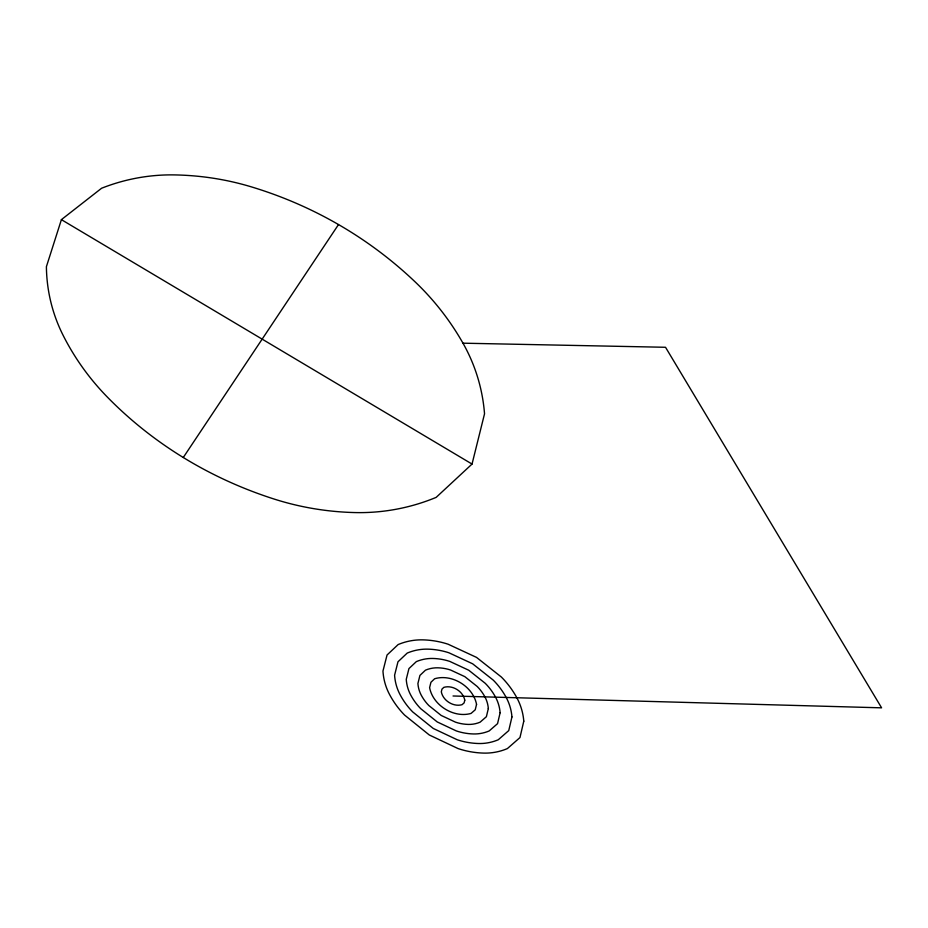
<?xml version="1.0" encoding="UTF-8"?>
<svg xmlns="http://www.w3.org/2000/svg" width="928" height="928" viewBox="0 0 928 928"><rect width="100%" height="100%" fill="white"/><g stroke="black" fill="none" stroke-linecap="round" stroke-linejoin="round"><path stroke-width="1.39" d="M472.039 464.058L484.532 413.807A182.712 175.844 -23 0 0 462.979 343.186A289.582 277.17 -33.1 0 0 414.874 281.636A449.361 425.79 -44.9 0 0 251.244 186.83A288.353 273.273 -32.8 0 0 174.302 174.905A180.716 169.789 -26.5 0 0 101.604 188.233L61.399 219.646L46.4 266.684A177.782 166.24 -19.7 0 0 63.011 335.112A276.347 258.471 -13.5 0 0 107.59 397.323A412.241 381.86 -6.6 0 0 273.598 498.881A277.808 261.754 -10.7 0 0 354.925 512.569A190.774 181.923 -12.9 0 0 436.16 497.373L472.039 464.058L61.399 219.646M183.268 457.504L338.511 224.553M462.979 343.186L665.527 347.281L881.6 707.832L453.038 695.988M523.786 721.16L519.97 737.563L507.384 748.583A57.571 56.991 79.8 0 1 483.581 753.095A89.343 88.844 73.7 0 1 458.061 748.571L429.281 734.976L404.562 715.059A88.995 88.682 87.8 0 1 389.412 694.237A57.072 56.666 -74.9 0 1 382.962 671.06L387.046 655.006L398.147 644.554A61.178 60.413 -76.6 0 1 423.017 639.868A90.979 89.494 -80.5 0 1 448.085 644.206L476.551 657.407L501.329 676.999A91.269 89.726 -85.8 0 1 516.838 697.752A58.035 57.223 87.2 0 1 523.786 721.16M511.943 716.95L508.753 730.591L498.266 739.755A47.966 47.49 82 0 1 478.454 743.514A74.553 74.089 78.7 0 1 457.226 739.755L433.26 728.457L412.658 711.88A74.31 73.973 89.8 0 1 400.003 694.527A47.618 47.258 -77.5 0 1 394.597 675.201L397.973 661.792L407.23 653.068A50.97 50.356 -78 0 1 427.982 649.148A75.69 74.542 -81.2 0 1 448.908 652.778L472.654 663.81L493.29 680.154A75.899 74.704 -85.9 0 1 506.189 697.462A48.291 47.641 88 0 1 511.943 716.95M500.122 712.75L497.559 723.643L489.172 730.951A38.361 37.99 84.3 0 1 473.35 733.955A59.717 59.322 82.9 0 1 456.379 730.951L437.227 721.938L420.744 708.702A59.578 59.23 -89 0 1 410.605 694.817A38.141 37.839 -79.8 0 1 406.255 679.342L408.935 668.601L416.347 661.606A40.762 40.287 -79.5 0 1 432.97 658.462A60.448 59.601 -82 0 1 449.732 661.386L468.744 670.225L485.251 683.321A60.587 59.705 -86 0 1 495.552 697.172A38.582 38.083 88.8 0 1 500.122 712.75M488.325 708.551L486.388 716.706L480.101 722.181A28.768 28.49 86.5 0 1 468.246 724.42A44.857 44.521 86.3 0 1 455.544 722.181L441.194 715.442L428.829 705.524A44.776 44.474 -88.2 0 1 421.208 695.118A28.652 28.408 -81.9 0 1 417.913 683.495L419.92 675.422L425.476 670.167A30.566 30.218 -81.1 0 1 437.958 667.812A45.263 44.672 -82.9 0 1 450.556 670.004L464.824 676.651L477.212 686.488A45.344 44.73 -86.1 0 1 484.915 696.87A28.896 28.548 89.7 0 1 488.325 708.551M476.551 704.352L475.24 709.781L471.053 713.423C453.746 718.376 432.924 705.292 429.606 687.66L430.94 682.266L434.64 678.751C452.052 673.554 473.106 686.592 476.551 704.352M464.777 700.176L464.128 702.879L462.028 704.7C453.386 707.171 442.981 700.628 441.31 691.824L441.972 689.121L443.828 687.358C452.539 684.76 463.072 691.279 464.777 700.176"/></g></svg>
